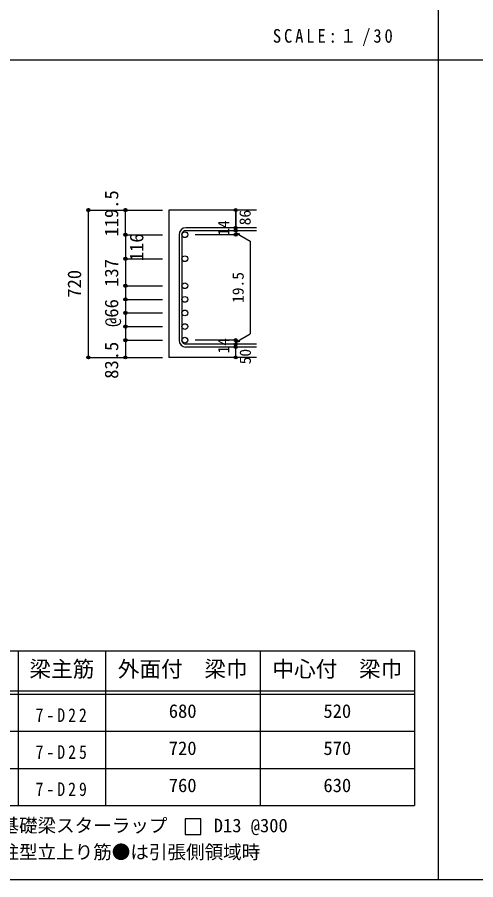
# Model space of a CAD drawing. Units: millimetres at full size, sheet at 1:30, with parts at other scales. Extents: x -5973 to 5954, y -4195 to 4201.
# Drawn here: x -3166 to -942, y -4195 to -15 of the extents above; entities that cross this region are included whole.
import ezdxf
from ezdxf.enums import TextEntityAlignment as Align

# ---------------------------------------------------------------- set-up
doc = ezdxf.new("R2010")
doc.units = ezdxf.units.MM
doc.header["$LTSCALE"] = 30
doc.header["$PDMODE"] = 32
doc.header["$PDSIZE"] = 15
for name, color, linetype in [('0-1_躯体線', 2, 'Continuous'), ('0-5_基礎梁筋', 7, 'Continuous'), ('0-6_スタラップ筋', 7, 'Continuous'), ('0-D_寸法', 4, 'Continuous'), ('6-7_文字', 7, 'Continuous'), ('6-E_枠', 7, 'Continuous'), ('F-0_枠', 6, 'Continuous')]:
    doc.layers.add(name, color=color, linetype=linetype)
doc.styles.add('ＭＳ ゴシック', font='')
doc.styles.get('ＭＳ ゴシック').set_extended_font_data('MS Gothic')

msp = doc.modelspace()

# ---------------------------------------------------------------- linework, layer by layer
at = {"layer": '0-1_躯体線'}
for p, q in [((-2005.8, -949.89), (-2430.8, -949.89)), ((-2430.8, -949.89), (-2430.8, -1663.89)), ((-2005.8, -1663.89), (-2430.8, -1663.89))]:
    msp.add_line(p, q, dxfattribs=at)
at = {"layer": '0-5_基礎梁筋', "color": 3}
for centre in [(-2352.8, -1069.09), (-2352.8, -1185.39), (-2352.8, -1316.39), (-2352.8, -1382.39), (-2352.8, -1448.39), (-2352.8, -1514.39), (-2352.8, -1580.39)]:
    msp.add_circle(centre, 14, dxfattribs=at)
at = {"layer": '0-5_基礎梁筋'}
for p in [(-2820.8, -949.89), (-2820.8, -1663.89)]:
    msp.add_point(p, dxfattribs=at)
at = {"layer": '0-6_スタラップ筋'}
for p, q in [((-2005.8, -1035.59), (-2347.3, -1035.59)), ((-2380.8, -1069.09), (-2380.8, -1580.39)), ((-2366.8, -1069.09), (-2366.8, -1580.39)), ((-2005.8, -1049.59), (-2347.3, -1049.59)), ((-2005.8, -1599.89), (-2347.3, -1599.89)), ((-2005.8, -1613.89), (-2347.3, -1613.89))]:
    msp.add_line(p, q, dxfattribs=at)
for centre, radius, start, end in [((-2347.3, -1069.09), 33.5, 90, 180), ((-2347.3, -1069.09), 19.5, 90, 180), ((-2347.3, -1580.39), 33.5, 180, 270), ((-2347.3, -1580.39), 19.5, 180, 270)]:
    msp.add_arc(centre, radius, start, end, dxfattribs=at)
at = {"layer": '0-D_寸法'}
for p, q in [((-2820.8, -949.89), (-2640.8, -949.89)), ((-2820.8, -949.89), (-2640.8, -949.89)), ((-2820.8, -1663.89), (-2820.8, -949.89)), ((-2640.8, -1069.09), (-2640.8, -949.89)), ((-2640.8, -949.89), (-2460.8, -949.89)), ((-2640.8, -949.89), (-2460.8, -949.89)), ((-2105.8, -1049.59), (-2105.8, -1035.59)), ((-2640.8, -1069.09), (-2460.8, -1069.09)), ((-2640.8, -1069.09), (-2640.8, -1185.39)), ((-2105.8, -1069.09), (-2301.89, -1069.09)), ((-2105.8, -1049.59), (-2105.8, -1069.09)), ((-2105.8, -1059.34), (-2086.48, -1064.52)), ((-2105.8, -1059.34), (-2035.74, -1099.79)), ((-2035.74, -1099.79), (-2035.74, -1549.7)), ((-2640.8, -1185.39), (-2460.8, -1185.39)), ((-2640.8, -1185.39), (-2460.8, -1185.39)), ((-2640.8, -1185.39), (-2640.8, -1316.39)), ((-2640.8, -1316.39), (-2460.8, -1316.39)), ((-2640.8, -1316.39), (-2460.8, -1316.39)), ((-2640.8, -1382.39), (-2460.8, -1382.39)), ((-2640.8, -1448.39), (-2460.8, -1448.39)), ((-2640.8, -1514.39), (-2460.8, -1514.39)), ((-2640.8, -1580.39), (-2460.8, -1580.39)), ((-2105.8, -1580.39), (-2301.89, -1580.39)), ((-2105.8, -1590.14), (-2035.74, -1549.7)), ((-2105.8, -1599.89), (-2105.8, -1580.39)), ((-2105.8, -1590.14), (-2086.48, -1584.97)), ((-2105.8, -1613.89), (-2105.8, -1599.89)), ((-2105.8, -1663.89), (-2105.8, -1613.89)), ((-2820.8, -1663.89), (-2640.8, -1663.89)), ((-2640.8, -1663.89), (-2460.8, -1663.89))]:
    msp.add_line(p, q, dxfattribs=at)
for points in [[(-2105.8, -949.89), (-2105.8, -1035.59), (-2105.8, -949.89)], [(-2640.8, -1316.39), (-2640.8, -1580.39), (-2640.8, -1663.89)]]:
    msp.add_lwpolyline(points, dxfattribs=at)
for centre, radius in [((-2820.8, -949.89), 8), ((-2820.8, -949.89), 7.2), ((-2820.8, -949.89), 6.4), ((-2820.8, -949.89), 5.6), ((-2820.8, -949.89), 4.8), ((-2820.8, -949.89), 4), ((-2820.8, -949.89), 3.2), ((-2820.8, -949.89), 2.4), ((-2820.8, -949.89), 1.6), ((-2820.8, -949.89), 0.8), ((-2640.8, -949.89), 8), ((-2640.8, -949.89), 7.2), ((-2640.8, -949.89), 6.4), ((-2640.8, -949.89), 5.6), ((-2640.8, -949.89), 4.8), ((-2640.8, -949.89), 4), ((-2640.8, -949.89), 3.2), ((-2640.8, -949.89), 2.4), ((-2640.8, -949.89), 1.6), ((-2640.8, -949.89), 0.8), ((-2105.8, -949.89), 4), ((-2105.8, -949.89), 3.6), ((-2105.8, -949.89), 3.2), ((-2105.8, -949.89), 2.8), ((-2105.8, -949.89), 2.4), ((-2105.8, -949.89), 2), ((-2105.8, -949.89), 1.6), ((-2105.8, -949.89), 1.2), ((-2105.8, -949.89), 0.8), ((-2105.8, -949.89), 0.4), ((-2105.8, -1035.59), 4), ((-2105.8, -1035.59), 3.6), ((-2105.8, -1035.59), 3.2), ((-2105.8, -1035.59), 2.8), ((-2105.8, -1035.59), 2.4), ((-2105.8, -1035.59), 2), ((-2105.8, -1035.59), 1.6), ((-2105.8, -1035.59), 1.2), ((-2105.8, -1035.59), 0.8), ((-2105.8, -1035.59), 0.4), ((-2640.8, -1069.09), 8), ((-2640.8, -1069.09), 7.2), ((-2640.8, -1069.09), 6.4), ((-2640.8, -1069.09), 5.6), ((-2640.8, -1069.09), 4.8), ((-2640.8, -1069.09), 4), ((-2640.8, -1069.09), 3.2), ((-2640.8, -1069.09), 2.4), ((-2640.8, -1069.09), 1.6), ((-2640.8, -1069.09), 0.8), ((-2105.8, -1049.59), 4), ((-2105.8, -1069.09), 4), ((-2105.8, -1049.59), 3.6), ((-2105.8, -1069.09), 3.6), ((-2105.8, -1049.59), 3.2), ((-2105.8, -1069.09), 3.2), ((-2105.8, -1049.59), 2.8), ((-2105.8, -1069.09), 2.8), ((-2105.8, -1049.59), 2.4), ((-2105.8, -1069.09), 2.4), ((-2105.8, -1049.59), 2), ((-2105.8, -1069.09), 2), ((-2105.8, -1049.59), 1.6), ((-2105.8, -1069.09), 1.6), ((-2105.8, -1049.59), 1.2), ((-2105.8, -1069.09), 1.2), ((-2105.8, -1049.59), 0.8), ((-2105.8, -1069.09), 0.8), ((-2105.8, -1049.59), 0.4), ((-2105.8, -1069.09), 0.4), ((-2640.8, -1185.39), 8), ((-2640.8, -1185.39), 7.2), ((-2640.8, -1185.39), 6.4), ((-2640.8, -1185.39), 5.6), ((-2640.8, -1185.39), 4.8), ((-2640.8, -1185.39), 4), ((-2640.8, -1185.39), 3.2), ((-2640.8, -1185.39), 2.4), ((-2640.8, -1185.39), 1.6), ((-2640.8, -1185.39), 0.8), ((-2640.8, -1316.39), 8), ((-2640.8, -1316.39), 7.2), ((-2640.8, -1316.39), 6.4), ((-2640.8, -1316.39), 5.6), ((-2640.8, -1316.39), 4.8), ((-2640.8, -1316.39), 4), ((-2640.8, -1316.39), 3.2), ((-2640.8, -1316.39), 2.4), ((-2640.8, -1316.39), 1.6), ((-2640.8, -1316.39), 0.8), ((-2640.8, -1382.39), 8), ((-2640.8, -1382.39), 7.2), ((-2640.8, -1382.39), 6.4), ((-2640.8, -1382.39), 5.6), ((-2640.8, -1382.39), 4.8), ((-2640.8, -1382.39), 4), ((-2640.8, -1382.39), 3.2), ((-2640.8, -1382.39), 2.4), ((-2640.8, -1382.39), 1.6), ((-2640.8, -1382.39), 0.8), ((-2640.8, -1448.39), 8), ((-2640.8, -1448.39), 7.2), ((-2640.8, -1448.39), 6.4), ((-2640.8, -1448.39), 5.6), ((-2640.8, -1448.39), 4.8), ((-2640.8, -1448.39), 4), ((-2640.8, -1448.39), 3.2), ((-2640.8, -1448.39), 2.4), ((-2640.8, -1448.39), 1.6), ((-2640.8, -1448.39), 0.8), ((-2640.8, -1514.39), 8), ((-2640.8, -1514.39), 7.2), ((-2640.8, -1514.39), 6.4), ((-2640.8, -1514.39), 5.6), ((-2640.8, -1514.39), 4.8), ((-2640.8, -1514.39), 4), ((-2640.8, -1514.39), 3.2), ((-2640.8, -1514.39), 2.4), ((-2640.8, -1514.39), 1.6), ((-2640.8, -1514.39), 0.8), ((-2640.8, -1580.39), 8), ((-2640.8, -1580.39), 7.2), ((-2640.8, -1580.39), 6.4), ((-2640.8, -1580.39), 5.6), ((-2640.8, -1580.39), 4.8), ((-2640.8, -1580.39), 4), ((-2640.8, -1580.39), 3.2), ((-2640.8, -1580.39), 2.4), ((-2640.8, -1580.39), 1.6), ((-2640.8, -1580.39), 0.8), ((-2105.8, -1580.39), 4), ((-2105.8, -1580.39), 3.6), ((-2105.8, -1580.39), 3.2), ((-2105.8, -1580.39), 2.8), ((-2105.8, -1580.39), 2.4), ((-2105.8, -1580.39), 2), ((-2105.8, -1580.39), 1.6), ((-2105.8, -1580.39), 1.2), ((-2105.8, -1580.39), 0.8), ((-2105.8, -1580.39), 0.4), ((-2105.8, -1599.89), 4), ((-2105.8, -1613.89), 4), ((-2105.8, -1599.89), 3.6), ((-2105.8, -1613.89), 3.6), ((-2105.8, -1599.89), 3.2), ((-2105.8, -1613.89), 3.2), ((-2105.8, -1599.89), 2.8), ((-2105.8, -1613.89), 2.8), ((-2105.8, -1599.89), 2.4), ((-2105.8, -1613.89), 2.4), ((-2105.8, -1599.89), 2), ((-2105.8, -1613.89), 2), ((-2105.8, -1599.89), 1.6), ((-2105.8, -1613.89), 1.6), ((-2105.8, -1599.89), 1.2), ((-2105.8, -1613.89), 1.2), ((-2105.8, -1599.89), 0.8), ((-2105.8, -1613.89), 0.8), ((-2105.8, -1599.89), 0.4), ((-2105.8, -1613.89), 0.4), ((-2820.8, -1663.89), 7.2), ((-2820.8, -1663.89), 6.4), ((-2820.8, -1663.89), 5.6), ((-2820.8, -1663.89), 4.8), ((-2820.8, -1663.89), 4), ((-2820.8, -1663.89), 3.2), ((-2820.8, -1663.89), 2.4), ((-2820.8, -1663.89), 1.6), ((-2820.8, -1663.89), 0.8), ((-2640.8, -1663.89), 7.2), ((-2640.8, -1663.89), 6.4), ((-2640.8, -1663.89), 5.6), ((-2640.8, -1663.89), 4.8), ((-2640.8, -1663.89), 4), ((-2640.8, -1663.89), 3.2), ((-2640.8, -1663.89), 2.4), ((-2640.8, -1663.89), 1.6), ((-2640.8, -1663.89), 0.8), ((-2105.8, -1663.89), 4), ((-2105.8, -1663.89), 3.6), ((-2105.8, -1663.89), 3.2), ((-2105.8, -1663.89), 2.8), ((-2105.8, -1663.89), 2.4), ((-2105.8, -1663.89), 2), ((-2105.8, -1663.89), 1.6), ((-2105.8, -1663.89), 1.2), ((-2105.8, -1663.89), 0.8), ((-2105.8, -1663.89), 0.4)]:
    msp.add_circle(centre, radius, dxfattribs=at)
at = {"layer": '0-D_寸法', "color": 7}
for p in [(-2820.8, -949.89), (-2640.8, -949.89), (-2105.8, -949.89), (-2105.8, -1035.59), (-2105.8, -1049.59), (-2640.8, -1069.09), (-2640.8, -1069.09), (-2105.8, -1069.09), (-2640.8, -1185.39), (-2640.8, -1185.39), (-2640.8, -1316.39), (-2640.8, -1316.39), (-2640.8, -1382.39), (-2640.8, -1382.39), (-2640.8, -1382.39), (-2640.8, -1448.39), (-2640.8, -1448.39), (-2640.8, -1448.39), (-2640.8, -1514.39), (-2640.8, -1514.39), (-2640.8, -1514.39), (-2640.8, -1580.39), (-2640.8, -1580.39), (-2640.8, -1580.39), (-2105.8, -1580.39), (-2105.8, -1580.39), (-2105.8, -1599.89), (-2105.8, -1613.89), (-2820.8, -1663.89), (-2640.8, -1663.89), (-2105.8, -1663.89)]:
    msp.add_point(p, dxfattribs=at)
at = {"layer": '6-7_文字'}
msp.add_lwpolyline([(-2350.49, -3975.62), (-2275.49, -3975.62), (-2275.49, -3900.62), (-2350.49, -3900.62)], close=True, dxfattribs=at)
at = {"layer": '6-E_枠', "color": 3}
for p, q in [((-3400.52, -3085.43), (-1238, -3085.43)), ((-1238, -3085.43), (-1238, -3835.43)), ((-3400.52, -3835.43), (-1238, -3835.43))]:
    msp.add_line(p, q, dxfattribs=at)
at = {"layer": '6-E_枠'}
for p, q in [((-3160.52, -3085.43), (-3160.52, -3835.43)), ((-2738, -3085.43), (-2738, -3835.43)), ((-1988, -3085.43), (-1988, -3835.43)), ((-3400.52, -3280.43), (-1238, -3280.43)), ((-3400.52, -3295.43), (-1238, -3295.43)), ((-3400.52, -3475.43), (-1238, -3475.43)), ((-3400.52, -3655.43), (-1238, -3655.43))]:
    msp.add_line(p, q, dxfattribs=at)
at = {"layer": 'F-0_枠', "color": 2}
for p, q in [((-1124.64, 4201.15), (-1124.64, -4195.24)), ((-5972.88, -222.05), (3723.6, -222.05))]:
    msp.add_line(p, q, dxfattribs=at)
at = {"layer": 'F-0_枠'}
msp.add_line((5954.1, -4195.24), (-5972.88, -4195.24), dxfattribs=at)

# ---------------------------------------------------------------- texts
at = {"layer": '0-D_寸法', "style": 'ＭＳ ゴシック'}
for s, height, p in [('119.5', 65.98, (-2655.8, -1078.24)), ('86', 54.99, (-2016.9, -1023.49)), ('14', 54.99, (-2121.03, -1074.26)), ('116', 65.98, (-2534.16, -1197.47)), ('137', 65.98, (-2655.8, -1321.64)), ('720', 65.98, (-2835.8, -1374.39)), ('19.5', 54.99, (-2050.74, -1399.74)), ('@66', 65.98, (-2655.8, -1515.89)), ('14', 54.99, (-2121.06, -1644.57)), ('83.5', 65.98, (-2655.8, -1767.39)), ('50', 54.99, (-2015.8, -1697.39))]:
    msp.add_text(s, height=height, rotation=90, dxfattribs=at).set_placement(p, align=Align.BOTTOM_LEFT)
at = {"layer": '6-7_文字', "color": 2, "style": 'ＭＳ ゴシック'}
for s, p in [('梁主筋', (-3106.76, -3235.43)), ('外面付\u3000梁巾', (-2678, -3235.43)), ('中心付\u3000梁巾', (-1928, -3235.43))]:
    msp.add_text(s, height=76.98, dxfattribs=at).set_placement(p, align=Align.BOTTOM_LEFT)
at = {"layer": '6-7_文字', "style": 'ＭＳ ゴシック'}
for s, p in [('680', (-2430.5, -3430.43)), ('520', (-1680.5, -3430.43)), ('720', (-2430.5, -3610.43)), ('570', (-1680.5, -3610.43)), ('760', (-2430.5, -3790.43)), ('630', (-1680.5, -3790.43)), ('※ 基礎梁スターラップ     D13 @300', (-3381.96, -3985.01)), ('※ 柱型立上り筋●は引張側領域時', (-3381.96, -4113.51))]:
    msp.add_text(s, height=65.98, dxfattribs=at).set_placement(p, align=Align.BOTTOM_LEFT)
at = {"layer": '6-7_文字', "color": 2, "insert": (-1925.98, -154.55), "char_height": 65.98, "attachment_point": 7, "style": 'ＭＳ ゴシック'}
msp.add_mtext('\\T1.34;\\W0.9;SCALE:１/30', dxfattribs=at)
at = {"layer": '6-7_文字', "char_height": 65.98, "attachment_point": 7, "style": 'ＭＳ ゴシック'}
for s, insert in [('\\T1.38;\\W0.85;7-D22', (-3076.76, -3430.43)), ('\\T1.38;\\W0.85;7-D25', (-3076.76, -3610.43)), ('\\T1.38;\\W0.85;7-D29', (-3076.76, -3790.43))]:
    msp.add_mtext(s, dxfattribs=dict(at, insert=insert))

doc.saveas('drawing.dxf')
